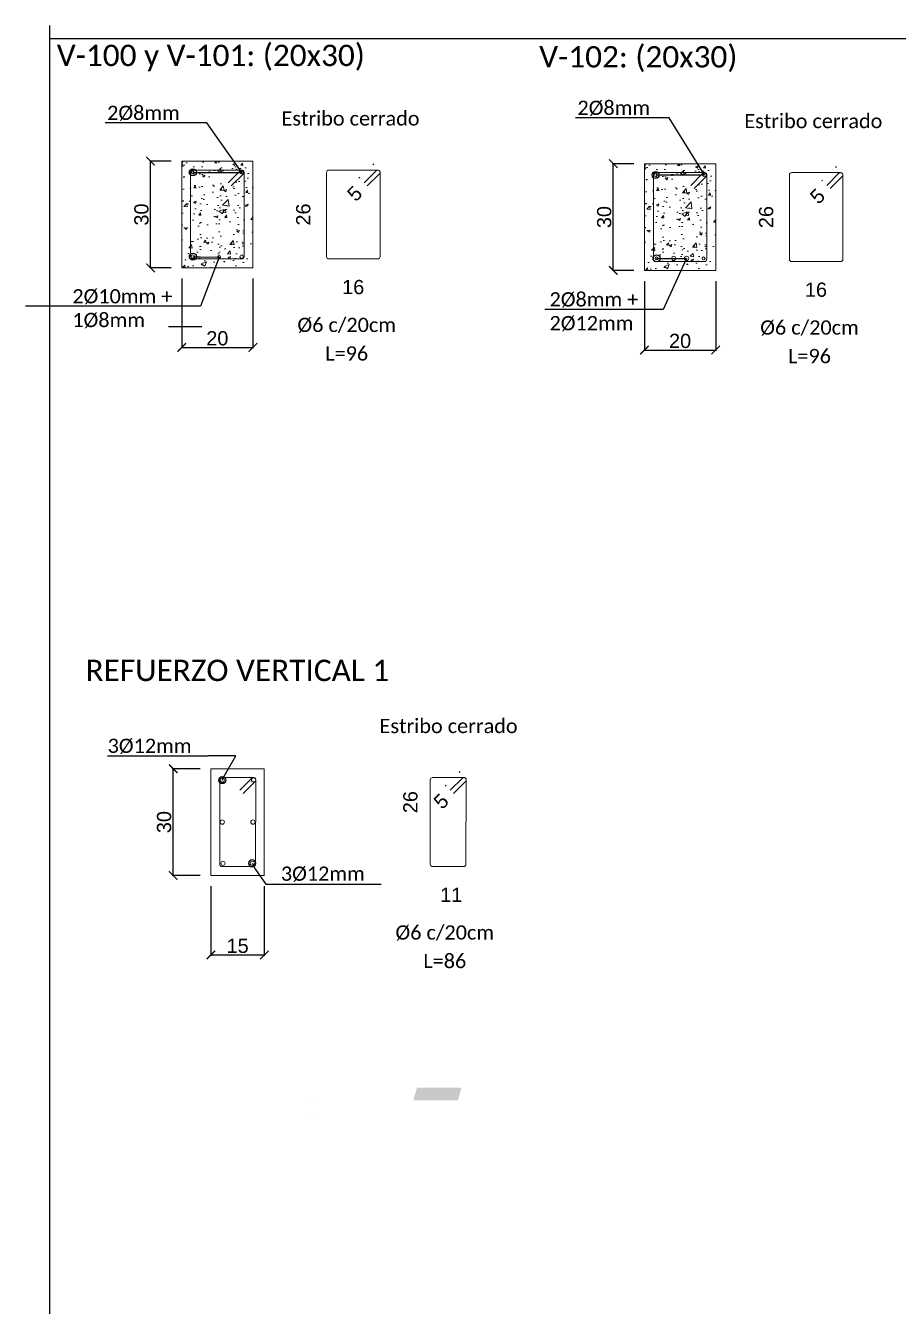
# Model space of a CAD drawing. Header units: millimetres. Extents: x 141 to 456, y -20 to 129.
# Drawn here: x 414.94 to 427.19, y 7.58 to 25.58 of the extents above; entities that cross this region are included whole.
import ezdxf
from ezdxf import colors
from ezdxf.entities.mleader import LeaderData, LeaderLine
from ezdxf.enums import TextEntityAlignment as Align
from ezdxf.math import Vec2, Vec3

# ---------------------------------------------------------------- set-up
doc = ezdxf.new("R2010")
doc.units = ezdxf.units.MM
doc.header["$LTSCALE"] = 0.1
doc.header["$MEASUREMENT"] = 0
doc.header["$PDMODE"] = 3
doc.header["$PDSIZE"] = 0.1
doc.layers.get('DEFPOINTS').update_dxf_attribs({"color": 1})
for name, color, linetype, lineweight in [('ARM_LONGITUDINAL_Ø10', 10, 'Continuous', 9), ('ARM_LONGITUDINAL_Ø12', 10, 'Continuous', 9), ('ARM_TRANSVERSAL_Ø6', 10, 'Continuous', 9), ('CIM_REFEREN', 2, 'Continuous', 0), ('CIM_TXT_ARMADOS', 3, 'Continuous', 0), ('SEC_COTAS_SEC_DIM_VIGA', 1, 'Continuous', 0), ('SEC_REF_TXT_POSICIONES_ARM_ESTRIBOS', 1, 'Continuous', 9), ('SOMBRA', 1, 'Continuous', 0), ('VIG_CARAS', 4, 'Continuous', 9)]:
    doc.layers.add(name, color=color, linetype=linetype, lineweight=lineweight)
doc.layers.add('COTAS-HECTOR', color=2, linetype='Continuous')
doc.styles.add('Arial20', font='arial.ttf', dxfattribs={"height": 0.2})
doc.styles.add('CYPETXT', font='calibri.ttf', dxfattribs={"height": 0.2})
doc.dimstyles.new('COTA-1-100', dxfattribs={"dimtxt": 0.2, "dimasz": 0.12, "dimexe": 0.012, "dimexo": 0.15, "dimgap": 0.025, "dimtad": 1, "dimzin": 0, "dimdsep": 46, "dimtxsty": 'Arial20', "dimblk1": 'ARCHTICK', "dimblk2": 'ARCHTICK', "dimsah": 1, "dimcen": 0.09, "dimclrd": 256, "dimclre": 256, "dimclrt": 256, "dimazin": 0, "dimtfac": 1, "dimtofl": 0, "dimtmove": 2, "dimatfit": 3, "dimldrblk": 'ARCHTICK', "dimfxl": 1, "dimtolj": 1, "dimtzin": 0, "dimarcsym": 0})

# ---------------------------------------------------------------- blocks, each defined once
blk = doc.blocks.new('_ARCHTICK')
at = {"color": 0, "linetype": 'ByBlock', "const_width": 0.15}
blk.add_lwpolyline([(-0.5, -0.5), (0.5, 0.5)], dxfattribs=at)
blk = doc.blocks.new('*D190')
at = {"layer": 'DEFPOINTS', "color": 0, "transparency": 16777216}
for p in [(423.629, 22.136), (424.629, 22.136), (424.629, 21.018)]:
    blk.add_point(p, dxfattribs=at)
at = {"layer": 'SEC_COTAS_SEC_DIM_VIGA', "lineweight": -2, "transparency": 16777216}
for p, q in [((423.629, 21.986), (423.629, 21.006)), ((424.629, 21.986), (424.629, 21.006)), ((423.629, 21.018), (424.629, 21.018))]:
    blk.add_line(p, q, dxfattribs=at)
at = {"layer": 'SEC_COTAS_SEC_DIM_VIGA', "lineweight": -2, "transparency": 16777216, "xscale": 0.12, "yscale": 0.12, "zscale": 0.12, "rotation": 180}
blk.add_blockref('_ARCHTICK', (423.629, 21.018), dxfattribs=at)
at = {"layer": 'SEC_COTAS_SEC_DIM_VIGA', "lineweight": -2, "transparency": 16777216, "xscale": 0.12, "yscale": 0.12, "zscale": 0.12}
blk.add_blockref('_ARCHTICK', (424.629, 21.018), dxfattribs=at)
at = {"layer": 'SEC_COTAS_SEC_DIM_VIGA', "transparency": 16777216, "insert": (424.129, 21.145), "char_height": 0.2, "attachment_point": 5, "style": 'Arial20'}
blk.add_mtext('\\A1;20', dxfattribs=at)
blk = doc.blocks.new('*D191')
at = {"layer": 'DEFPOINTS', "color": 0, "transparency": 16777216}
for p in [(423.191, 23.636), (423.629, 23.636), (423.629, 22.136)]:
    blk.add_point(p, dxfattribs=at)
at = {"layer": 'SEC_COTAS_SEC_DIM_VIGA', "lineweight": -2, "transparency": 16777216}
for p, q in [((423.479, 23.636), (423.179, 23.636)), ((423.191, 22.136), (423.191, 23.636)), ((423.479, 22.136), (423.179, 22.136))]:
    blk.add_line(p, q, dxfattribs=at)
at = {"layer": 'SEC_COTAS_SEC_DIM_VIGA', "lineweight": -2, "transparency": 16777216, "xscale": 0.12, "yscale": 0.12, "zscale": 0.12}
for p, rotation in [((423.191, 23.636), 90), ((423.191, 22.136), 270)]:
    blk.add_blockref('_ARCHTICK', p, dxfattribs=dict(at, rotation=rotation))
at = {"layer": 'SEC_COTAS_SEC_DIM_VIGA', "transparency": 16777216, "insert": (423.064, 22.886), "char_height": 0.2, "attachment_point": 5, "rotation": 90, "style": 'Arial20'}
blk.add_mtext('\\A1;30', dxfattribs=at)
blk = doc.blocks.new('_Origin')
at = {"color": 0, "linetype": 'ByBlock', "lineweight": -2}
blk.add_line((0, 0), (-1, 0), dxfattribs=at)
blk.add_circle((0, 0), 0.5, dxfattribs=at)
blk = doc.blocks.new('*D192')
at = {"layer": 'DEFPOINTS', "color": 0, "transparency": 16777216}
for p in [(425.361, 23.511), (425.743, 23.511), (425.743, 22.261)]:
    blk.add_point(p, dxfattribs=at)
at = {"layer": 'SEC_COTAS_SEC_DIM_VIGA', "transparency": 16777216, "insert": (425.338, 22.886), "char_height": 0.2, "attachment_point": 5, "rotation": 90, "style": 'Arial20'}
blk.add_mtext('\\A1;26', dxfattribs=at)
blk = doc.blocks.new('_None')
blk = doc.blocks.new('*D193')
at = {"layer": 'DEFPOINTS', "color": 0, "transparency": 16777216}
for p in [(425.66, 22.433), (426.415, 22.433), (426.415, 21.738)]:
    blk.add_point(p, dxfattribs=at)
at = {"layer": 'SEC_COTAS_SEC_DIM_VIGA', "transparency": 16777216, "insert": (426.037, 21.865), "char_height": 0.2, "attachment_point": 5, "style": 'Arial20'}
blk.add_mtext('\\A1;16', dxfattribs=at)
blk = doc.blocks.new('*D194')
at = {"layer": 'DEFPOINTS', "color": 0, "transparency": 16777216}
for p in [(426.321, 23.586), (426.43, 23.474), (426.236, 23.286)]:
    blk.add_point(p, dxfattribs=at)
at = {"layer": 'SEC_COTAS_SEC_DIM_VIGA', "lineweight": -2, "transparency": 16777216}
for p, q in [((426.325, 23.582), (426.313, 23.595)), ((426.131, 23.394), (426.119, 23.407))]:
    blk.add_line(p, q, dxfattribs=at)
at = {"layer": 'SEC_COTAS_SEC_DIM_VIGA', "transparency": 16777216, "insert": (426.059, 23.179), "char_height": 0.2, "attachment_point": 5, "rotation": 44.1312, "style": 'Arial20'}
blk.add_mtext('\\A1;5', dxfattribs=at)
blk = doc.blocks.new('*D195')
at = {"layer": 'DEFPOINTS', "color": 0, "transparency": 16777216}
for p in [(417.13, 22.172), (418.13, 22.172), (418.13, 21.055)]:
    blk.add_point(p, dxfattribs=at)
at = {"layer": 'SEC_COTAS_SEC_DIM_VIGA', "lineweight": -2, "transparency": 16777216}
for p, q in [((417.13, 22.022), (417.13, 21.043)), ((418.13, 22.022), (418.13, 21.043)), ((417.13, 21.055), (418.13, 21.055))]:
    blk.add_line(p, q, dxfattribs=at)
at = {"layer": 'SEC_COTAS_SEC_DIM_VIGA', "lineweight": -2, "transparency": 16777216, "xscale": 0.12, "yscale": 0.12, "zscale": 0.12, "rotation": 180}
blk.add_blockref('_ARCHTICK', (417.13, 21.055), dxfattribs=at)
at = {"layer": 'SEC_COTAS_SEC_DIM_VIGA', "lineweight": -2, "transparency": 16777216, "xscale": 0.12, "yscale": 0.12, "zscale": 0.12}
blk.add_blockref('_ARCHTICK', (418.13, 21.055), dxfattribs=at)
at = {"layer": 'SEC_COTAS_SEC_DIM_VIGA', "transparency": 16777216, "insert": (417.63, 21.182), "char_height": 0.2, "attachment_point": 5, "style": 'Arial20'}
blk.add_mtext('\\A1;20', dxfattribs=at)
blk = doc.blocks.new('*D196')
at = {"layer": 'DEFPOINTS', "color": 0, "transparency": 16777216}
for p in [(416.692, 23.672), (417.13, 23.672), (417.13, 22.172)]:
    blk.add_point(p, dxfattribs=at)
at = {"layer": 'SEC_COTAS_SEC_DIM_VIGA', "lineweight": -2, "transparency": 16777216}
for p, q in [((416.98, 23.672), (416.68, 23.672)), ((416.692, 22.172), (416.692, 23.672)), ((416.98, 22.172), (416.68, 22.172))]:
    blk.add_line(p, q, dxfattribs=at)
at = {"layer": 'SEC_COTAS_SEC_DIM_VIGA', "lineweight": -2, "transparency": 16777216, "xscale": 0.12, "yscale": 0.12, "zscale": 0.12}
for p, rotation in [((416.692, 23.672), 90), ((416.692, 22.172), 270)]:
    blk.add_blockref('_ARCHTICK', p, dxfattribs=dict(at, rotation=rotation))
at = {"layer": 'SEC_COTAS_SEC_DIM_VIGA', "transparency": 16777216, "insert": (416.565, 22.922), "char_height": 0.2, "attachment_point": 5, "rotation": 90, "style": 'Arial20'}
blk.add_mtext('\\A1;30', dxfattribs=at)
blk = doc.blocks.new('*D197')
at = {"layer": 'DEFPOINTS', "color": 0, "transparency": 16777216}
for p in [(418.861, 23.547), (419.243, 23.547), (419.243, 22.297)]:
    blk.add_point(p, dxfattribs=at)
at = {"layer": 'SEC_COTAS_SEC_DIM_VIGA', "transparency": 16777216, "insert": (418.838, 22.922), "char_height": 0.2, "attachment_point": 5, "rotation": 90, "style": 'Arial20'}
blk.add_mtext('\\A1;26', dxfattribs=at)
blk = doc.blocks.new('*D198')
at = {"layer": 'DEFPOINTS', "color": 0, "transparency": 16777216}
for p in [(419.16, 22.47), (419.915, 22.47), (419.915, 21.775)]:
    blk.add_point(p, dxfattribs=at)
at = {"layer": 'SEC_COTAS_SEC_DIM_VIGA', "transparency": 16777216, "insert": (419.538, 21.902), "char_height": 0.2, "attachment_point": 5, "style": 'Arial20'}
blk.add_mtext('\\A1;16', dxfattribs=at)
blk = doc.blocks.new('*D199')
at = {"layer": 'DEFPOINTS', "color": 0, "transparency": 16777216}
for p in [(419.821, 23.623), (419.93, 23.511), (419.736, 23.323)]:
    blk.add_point(p, dxfattribs=at)
at = {"layer": 'SEC_COTAS_SEC_DIM_VIGA', "lineweight": -2, "transparency": 16777216}
for p, q in [((419.826, 23.619), (419.813, 23.632)), ((419.632, 23.431), (419.619, 23.444))]:
    blk.add_line(p, q, dxfattribs=at)
at = {"layer": 'SEC_COTAS_SEC_DIM_VIGA', "transparency": 16777216, "insert": (419.559, 23.216), "char_height": 0.2, "attachment_point": 5, "rotation": 44.1312, "style": 'Arial20'}
blk.add_mtext('\\A1;5', dxfattribs=at)
blk = doc.blocks.new('*D260')
at = {"layer": 'DEFPOINTS', "color": 0, "transparency": 16777216}
for p in [(417.01, 15.136), (417.54, 15.136), (417.54, 13.636)]:
    blk.add_point(p, dxfattribs=at)
at = {"layer": 'SEC_COTAS_SEC_DIM_VIGA', "lineweight": -2, "transparency": 16777216}
for p, q in [((417.39, 15.136), (416.998, 15.136)), ((417.01, 13.636), (417.01, 15.136)), ((417.39, 13.636), (416.998, 13.636))]:
    blk.add_line(p, q, dxfattribs=at)
at = {"layer": 'SEC_COTAS_SEC_DIM_VIGA', "lineweight": -2, "transparency": 16777216, "xscale": 0.12, "yscale": 0.12, "zscale": 0.12}
for p, rotation in [((417.01, 15.136), 90), ((417.01, 13.636), 270)]:
    blk.add_blockref('_ARCHTICK', p, dxfattribs=dict(at, rotation=rotation))
at = {"layer": 'SEC_COTAS_SEC_DIM_VIGA', "transparency": 16777216, "insert": (416.883, 14.386), "char_height": 0.2, "attachment_point": 5, "rotation": 90, "style": 'Arial20'}
blk.add_mtext('\\A1;30', dxfattribs=at)
blk = doc.blocks.new('*D261')
at = {"layer": 'DEFPOINTS', "color": 0, "transparency": 16777216}
for p in [(417.54, 13.636), (418.29, 13.636), (418.29, 12.519)]:
    blk.add_point(p, dxfattribs=at)
at = {"layer": 'SEC_COTAS_SEC_DIM_VIGA', "lineweight": -2, "transparency": 16777216}
for p, q in [((417.54, 13.486), (417.54, 12.507)), ((418.29, 13.486), (418.29, 12.507)), ((417.54, 12.519), (418.29, 12.519))]:
    blk.add_line(p, q, dxfattribs=at)
at = {"layer": 'SEC_COTAS_SEC_DIM_VIGA', "lineweight": -2, "transparency": 16777216, "xscale": 0.12, "yscale": 0.12, "zscale": 0.12, "rotation": 180}
blk.add_blockref('_ARCHTICK', (417.54, 12.519), dxfattribs=at)
at = {"layer": 'SEC_COTAS_SEC_DIM_VIGA', "lineweight": -2, "transparency": 16777216, "xscale": 0.12, "yscale": 0.12, "zscale": 0.12}
blk.add_blockref('_ARCHTICK', (418.29, 12.519), dxfattribs=at)
at = {"layer": 'SEC_COTAS_SEC_DIM_VIGA', "transparency": 16777216, "insert": (417.915, 12.646), "char_height": 0.2, "attachment_point": 5, "style": 'Arial20'}
blk.add_mtext('\\A1;15', dxfattribs=at)
blk = doc.blocks.new('*D262')
at = {"layer": 'DEFPOINTS', "color": 0, "transparency": 16777216}
for p in [(420.238, 15.011), (420.62, 15.011), (420.62, 13.761)]:
    blk.add_point(p, dxfattribs=at)
at = {"layer": 'SEC_COTAS_SEC_DIM_VIGA', "transparency": 16777216, "insert": (420.342, 14.666), "char_height": 0.2, "width": 0.28622, "attachment_point": 5, "rotation": 90, "style": 'Arial20'}
blk.add_mtext('\\A1;26', dxfattribs=at)
blk = doc.blocks.new('*D263')
at = {"layer": 'DEFPOINTS', "color": 0, "transparency": 16777216}
for p in [(420.538, 13.934), (421.293, 13.934), (421.293, 13.238)]:
    blk.add_point(p, dxfattribs=at)
at = {"layer": 'SEC_COTAS_SEC_DIM_VIGA', "transparency": 16777216, "insert": (420.915, 13.364), "char_height": 0.2, "attachment_point": 5, "style": 'Arial20'}
blk.add_mtext('\\A1;11', dxfattribs=at)
blk = doc.blocks.new('*D264')
at = {"layer": 'DEFPOINTS', "color": 0, "transparency": 16777216}
for p in [(421.035, 15.085), (421.144, 14.974), (420.95, 14.786)]:
    blk.add_point(p, dxfattribs=at)
at = {"layer": 'SEC_COTAS_SEC_DIM_VIGA', "lineweight": -2, "transparency": 16777216}
for p, q in [((421.039, 15.081), (421.027, 15.094)), ((420.845, 14.893), (420.833, 14.906))]:
    blk.add_line(p, q, dxfattribs=at)
at = {"layer": 'SEC_COTAS_SEC_DIM_VIGA', "transparency": 16777216, "insert": (420.773, 14.678), "char_height": 0.2, "attachment_point": 5, "rotation": 44.1312, "style": 'Arial20'}
blk.add_mtext('\\A1;5', dxfattribs=at)

msp = doc.modelspace()

# ---------------------------------------------------------------- hatches: boundary and pattern name
at = {"layer": 'SOMBRA'}
h = msp.add_hatch(dxfattribs=at)
h.set_pattern_fill('AR-CONC', color=256, scale=0.004)
h.set_pattern_definition([(50, (237.4919, -57.2149), (0.7287387, -0.0637563), [0.0762, -0.8382]), (355, (237.4919, -57.2149), (-0.1409737, 0.7642274), [0.06096, -0.6705623]), (100.45144, (237.55264, -57.2202), (0.587765, 0.700471), [0.06476, -0.712361]), (46.1842, (237.4919, -57.0117), (1.084316, -0.1681693), [0.1143, -1.2573]), (96.63556, (237.5823, -57.0257), (0.9496165, 0.9897045), [0.09714, -1.0685424]), (351.18415, (237.4919, -57.0117), (0.9496165, 0.9897045), [0.09144, -1.005839]), (21, (237.5935, -57.0625), (0.6064576, -0.4090608), [0.0762, -0.8382]), (326, (237.5935, -57.0625), (0.247208, 0.736752), [0.06096, -0.67056]), (71.45144, (237.64405, -57.0966), (0.8536657, 0.327691), [0.06476, -0.7123598]), (37.5, (237.4919, -57.21488), (0.0123544, 0.33822016), [0, -0.662432, 0, -0.68072, 0, -0.6731]), (7.5, (237.4919, -57.21488), (0.26727865, 0.4007223), [0, -0.388112, 0, -0.647192, 0, -0.25654]), (327.5, (237.26534, -57.21488), (0.54236238, -0.02291498), [0, -0.254, 0, -0.79248, 0, -1.05156]), (317.5, (237.16374, -57.2149), (0.5925167, 0.101706), [0, -0.3302, 0, -0.526288, 0, -0.74676])])
h.paths.add_polyline_path([(417.1298, 22.1723), (418.1298, 22.1723), (418.1298, 23.6723), (417.1298, 23.6723)])
h.paths.add_polyline_path([(417.2669, 23.5148, -1), (417.3069, 23.5148, -1)], flags=16)
h.paths.add_polyline_path([(417.9528, 23.5148, -1), (417.9928, 23.5148, -1)], flags=16)
h = msp.add_hatch(dxfattribs=at)
h.set_pattern_fill('AR-CONC', color=256, scale=0.002)
h.set_pattern_definition([(50, (237.4919, -57.21488), (0.36436934, -0.03187817), [0.0381, -0.4191]), (355, (237.4919, -57.21488), (-0.07048684, 0.3821137), [0.03048, -0.3352812]), (100.45144, (237.52228, -57.21753), (0.2938825, 0.3502355), [0.03238, -0.3561805]), (46.1842, (237.4919, -57.11328), (0.5421581, -0.0840847), [0.05715, -0.62865]), (96.63556, (237.5371, -57.1203), (0.4748083, 0.4948522), [0.04857, -0.5342712]), (351.18415, (237.4919, -57.1133), (0.4748083, 0.4948522), [0.04572, -0.5029195]), (21, (237.5427, -57.13868), (0.3032288, -0.2045304), [0.0381, -0.4191]), (326, (237.5427, -57.13868), (0.12360406, 0.3683759), [0.03048, -0.33528]), (71.45144, (237.56798, -57.15572), (0.42683284, 0.16384554), [0.03238, -0.3561799]), (37.5, (237.49191, -57.21488), (0.00617721, 0.16911008), [0, -0.331216, 0, -0.34036, 0, -0.33655]), (7.5, (237.49191, -57.21488), (0.13363933, 0.20036115), [0, -0.194056, 0, -0.323596, 0, -0.12827]), (327.5, (237.37863, -57.21488), (0.27118119, -0.01145749), [0, -0.127, 0, -0.39624, 0, -0.52578]), (317.5, (237.32783, -57.21488), (0.29625836, 0.05085298), [0, -0.1651, 0, -0.263144, 0, -0.37338])])
h.paths.add_polyline_path([(418.1298, 23.6723), (417.1298, 23.6723), (417.1298, 22.1723), (418.1298, 22.1723)])
h.paths.add_polyline_path([(417.2619, 23.5148, -1), (417.3119, 23.5148, -1)], flags=16)
h.paths.add_polyline_path([(417.9478, 23.5148, -1), (417.9978, 23.5148, -1)], flags=16)
h.paths.add_polyline_path([(417.3297, 22.3429, -1), (417.2697, 22.3429, -1)], flags=16)
h.paths.add_polyline_path([(417.99, 22.3429, -1), (417.93, 22.3429, -1)], flags=16)
h = msp.add_hatch(dxfattribs=at)
h.set_pattern_fill('AR-CONC', color=256, scale=0.004)
h.set_pattern_definition([(50, (243.99146, -57.25164), (0.7287387, -0.0637563), [0.0762, -0.8382]), (355, (243.9915, -57.25164), (-0.1409737, 0.7642274), [0.06096, -0.6705623]), (100.45144, (244.0522, -57.25695), (0.587765, 0.700471), [0.06476, -0.712361]), (46.1842, (243.9915, -57.0484), (1.084316, -0.1681693), [0.1143, -1.2573]), (96.63556, (244.0818, -57.0625), (0.9496165, 0.9897045), [0.09714, -1.0685424]), (351.18415, (243.9915, -57.0484), (0.9496165, 0.9897045), [0.09144, -1.005839]), (21, (244.09306, -57.09924), (0.6064576, -0.4090608), [0.0762, -0.8382]), (326, (244.0931, -57.09924), (0.247208, 0.736752), [0.06096, -0.67056]), (71.45144, (244.1436, -57.1333), (0.8536657, 0.327691), [0.06476, -0.7123598]), (37.5, (243.99146, -57.25164), (0.0123544, 0.33822016), [0, -0.662432, 0, -0.68072, 0, -0.6731]), (7.5, (243.99146, -57.25164), (0.26727865, 0.4007223), [0, -0.388112, 0, -0.647192, 0, -0.25654]), (327.5, (243.7649, -57.25164), (0.54236238, -0.02291498), [0, -0.254, 0, -0.79248, 0, -1.05156]), (317.5, (243.6633, -57.25164), (0.5925167, 0.101706), [0, -0.3302, 0, -0.526288, 0, -0.74676])])
h.paths.add_polyline_path([(423.6294, 22.1356), (424.6294, 22.1356), (424.6294, 23.6356), (423.6294, 23.6356)])
h.paths.add_polyline_path([(423.8193, 22.3061, -1), (423.7793, 22.3061, -1)], flags=16)
h.paths.add_polyline_path([(423.7614, 23.478, -1), (423.8114, 23.478, -1)], flags=16)
h.paths.add_polyline_path([(424.4795, 22.3061, -1), (424.4395, 22.3061, -1)], flags=16)
h.paths.add_polyline_path([(424.4474, 23.478, -1), (424.4974, 23.478, -1)], flags=16)
h = msp.add_hatch(dxfattribs=at)
h.set_pattern_fill('AR-CONC', color=256, scale=0.002)
h.set_pattern_definition([(50, (243.99146, -57.25164), (0.36436934, -0.03187817), [0.0381, -0.4191]), (355, (243.99146, -57.25164), (-0.07048684, 0.3821137), [0.03048, -0.3352812]), (100.45144, (244.02183, -57.2543), (0.2938825, 0.3502355), [0.03238, -0.3561805]), (46.1842, (243.99146, -57.15004), (0.5421581, -0.0840847), [0.05715, -0.62865]), (96.63556, (244.03664, -57.15705), (0.4748083, 0.4948522), [0.04857, -0.5342712]), (351.18415, (243.99146, -57.15004), (0.4748083, 0.4948522), [0.04572, -0.5029195]), (21, (244.04226, -57.17544), (0.3032288, -0.2045304), [0.0381, -0.4191]), (326, (244.04226, -57.17544), (0.12360406, 0.3683759), [0.03048, -0.33528]), (71.45144, (244.06753, -57.1925), (0.42683284, 0.16384554), [0.03238, -0.3561799]), (37.5, (243.99146, -57.25164), (0.00617721, 0.16911008), [0, -0.331216, 0, -0.34036, 0, -0.33655]), (7.5, (243.99146, -57.25164), (0.13363933, 0.20036115), [0, -0.194056, 0, -0.323596, 0, -0.12827]), (327.5, (243.87818, -57.25164), (0.27118119, -0.01145749), [0, -0.127, 0, -0.39624, 0, -0.52578]), (317.5, (243.82738, -57.25164), (0.29625836, 0.05085298), [0, -0.1651, 0, -0.263144, 0, -0.37338])])
h.paths.add_polyline_path([(424.6294, 23.6356), (423.6294, 23.6356), (423.6294, 22.1356), (424.6294, 22.1356)])
h.paths.add_polyline_path([(423.7614, 23.478, -1), (423.8114, 23.478, -1)], flags=16)
h.paths.add_polyline_path([(424.4474, 23.478, -1), (424.4974, 23.478, -1)], flags=16)
h.paths.add_polyline_path([(423.8293, 22.3061, -1), (423.7693, 22.3061, -1)], flags=16)
h.paths.add_polyline_path([(424.4895, 22.3061, -1), (424.4295, 22.3061, -1)], flags=16)
h = msp.add_hatch(dxfattribs=at)
h.set_pattern_fill('AR-CONC', color=256, scale=0.0004)
h.set_pattern_definition([(50, (0, 0), (0.00286904073, -0.00025100854), [0.0003, -0.0033]), (355, (0, 0), (-0.000555005334, 0.003008768535), [0.00024, -0.00264]), (100.45144446, (0.000239, -2.1e-05), (0.002314035387, 0.002757759964), [0.000254960768, -0.002804568448]), (46.1842, (0, 0.0008), (0.004268965323, -0.000662077123), [0.00045, -0.00495]), (96.6356355, (0.0003557, 0.000745), (0.003738647783, 0.003896474403), [0.00038244137, -0.00420685504]), (351.184164, (0, 0.0008), (0.00373864778, 0.0038964744), [0.00036, -0.003960000004]), (21, (0.0004, 0.0006), (0.002387628208, -0.001610475563), [0.0003, -0.0033]), (326, (0.0004, 0.0006), (0.000973261328, 0.00290060018), [0.00024, -0.00264]), (71.45144474, (0.000599, 0.0004658), (0.003360889507, 0.001290124611), [0.00025496076, -0.002804568448]), (37.5, (0, 0), (4.86394213e-05, 0.0013315754153), [0, -0.002608, 0, -0.00268, 0, -0.00265]), (7.5, (0, 0), (0.00105227815, 0.0015776468475), [0, -0.001528, 0, -0.002548, 0, -0.00101]), (327.5, (-0.000892, 0), (0.0021352897447, -9.0219487e-05), [0, -0.001, 0, -0.00312, 0, -0.00414]), (317.5, (-0.001292, 0), (0.002332744677, 0.000400419929), [0, -0.0013, 0, -0.002072, 0, -0.00294])])
h.paths.add_polyline_path([(421.0588, 10.6554), (420.4344, 10.6554), (420.3831, 10.4754), (421.0075, 10.4754)])
edge = h.paths.add_edge_path()
edge.add_arc((418.8767, 10.5239), 0.005, 0, 360)
edge = h.paths.add_edge_path()
edge.add_arc((419.0138, 10.5239), 0.005, 0, 360)
edge = h.paths.add_edge_path()
edge.add_arc((418.8792, 10.2895), 0.006, 0, 360)
edge = h.paths.add_edge_path()
edge.add_arc((419.0113, 10.2895), 0.006, 0, 360)

# ---------------------------------------------------------------- linework, layer by layer
for p, q in [((415.2711, 25.5763), (415.2711, -10.4128)), ((415.2711, 25.3971), (455.6387, 25.3971))]:
    msp.add_line(p, q)
at = {"layer": 'ARM_LONGITUDINAL_Ø10'}
for centre, radius in [((417.2869, 23.5148), 0.02), ((417.9728, 23.5148), 0.02), ((423.7864, 23.478), 0.025), ((424.4724, 23.478), 0.025), ((417.2869, 22.3299), 0.025), ((417.9728, 22.3299), 0.025), ((417.6997, 14.9761), 0.03), ((418.1386, 14.9793), 0.03), ((417.6997, 14.3863), 0.03), ((418.1293, 14.3863), 0.03)]:
    msp.add_circle(centre, radius, dxfattribs=at)
at = {"layer": 'ARM_LONGITUDINAL_Ø12'}
for centre, radius in [((417.6558, 22.3242), 0.02), ((423.7993, 22.3061), 0.02), ((424.0387, 22.3061), 0.03), ((424.2201, 22.3061), 0.03), ((424.4595, 22.3061), 0.02), ((417.7095, 13.8068), 0.03), ((418.1199, 13.8068), 0.03)]:
    msp.add_circle(centre, radius, dxfattribs=at)
at = {"layer": 'ARM_TRANSVERSAL_Ø6'}
for p, q in [((417.667, 14.9915), (417.6646, 14.9793)), ((417.6646, 14.9793), (417.6646, 13.7933)), ((417.674, 15.0019), (417.667, 14.9915)), ((417.6844, 15.0088), (417.674, 15.0019)), ((417.6966, 15.0113), (417.6844, 15.0088)), ((418.1324, 15.0113), (417.6966, 15.0113)), ((418.116, 15.0025), (417.9463, 14.8328)), ((417.9915, 14.7875), (418.1612, 14.9572)), ((418.1208, 15.0065), (418.116, 15.0025)), ((418.1264, 15.0094), (418.1208, 15.0065)), ((418.1324, 15.0113), (418.1264, 15.0094)), ((418.1386, 15.0119), (418.1324, 15.0113)), ((418.1449, 15.0113), (418.1386, 15.0119)), ((418.1449, 15.0113), (418.1386, 15.0119)), ((418.1509, 15.0094), (418.1449, 15.0113)), ((418.1509, 15.0094), (418.1449, 15.0113)), ((418.1564, 15.0065), (418.1509, 15.0094)), ((418.1564, 15.0065), (418.1509, 15.0094)), ((418.1612, 15.0025), (418.1564, 15.0065)), ((418.1612, 15.0025), (418.1564, 15.0065)), ((418.1652, 14.9976), (418.1612, 15.0025)), ((418.1652, 14.9976), (418.1612, 15.0025)), ((418.1612, 14.9572), (418.1652, 14.9621)), ((418.1646, 13.7933), (418.1706, 14.9799)), ((418.1682, 14.9921), (418.1652, 14.9976)), ((418.1682, 14.9921), (418.1652, 14.9976)), ((418.1652, 14.9621), (418.1682, 14.9676)), ((418.17, 14.9861), (418.1682, 14.9921)), ((418.17, 14.9861), (418.1682, 14.9921)), ((418.1682, 14.9676), (418.17, 14.9736)), ((418.1706, 14.9799), (418.17, 14.9861)), ((418.17, 14.9736), (418.1706, 14.9799)), ((418.2896, 14.9793), (418.289, 14.9855)), ((420.623, 14.9915), (420.6206, 14.9793)), ((420.6206, 14.9793), (420.6206, 13.7933)), ((420.63, 15.0019), (420.623, 14.9915)), ((420.6403, 15.0088), (420.63, 15.0019)), ((420.6526, 15.0113), (420.6403, 15.0088)), ((421.0884, 15.0113), (420.6526, 15.0113)), ((421.072, 15.0025), (420.9023, 14.8328)), ((420.9475, 14.7875), (421.1172, 14.9572)), ((421.0768, 15.0065), (421.072, 15.0025)), ((421.0823, 15.0094), (421.0768, 15.0065)), ((421.0883, 15.0113), (421.0823, 15.0094)), ((421.0946, 15.0119), (421.0883, 15.0113)), ((421.1008, 15.0113), (421.0946, 15.0119)), ((421.1008, 15.0113), (421.0946, 15.0119)), ((421.1068, 15.0094), (421.1008, 15.0113)), ((421.1068, 15.0094), (421.1008, 15.0113)), ((421.1124, 15.0065), (421.1068, 15.0094)), ((421.1124, 15.0065), (421.1068, 15.0094)), ((421.1172, 15.0025), (421.1124, 15.0065)), ((421.1172, 15.0025), (421.1124, 15.0065)), ((421.1212, 14.9976), (421.1172, 15.0025)), ((421.1212, 14.9976), (421.1172, 15.0025)), ((421.1172, 14.9572), (421.1212, 14.9621)), ((421.1206, 13.7933), (421.1266, 14.9799)), ((421.1242, 14.9921), (421.1212, 14.9976)), ((421.1242, 14.9921), (421.1212, 14.9976)), ((421.1212, 14.9621), (421.1242, 14.9676)), ((421.126, 14.9861), (421.1242, 14.9921)), ((421.126, 14.9861), (421.1242, 14.9921)), ((421.1242, 14.9676), (421.126, 14.9736)), ((421.1266, 14.9799), (421.126, 14.9861)), ((421.126, 14.9736), (421.1266, 14.9799)), ((417.6646, 13.7933), (417.667, 13.781)), ((417.667, 13.781), (417.674, 13.7706)), ((417.674, 13.7706), (417.6844, 13.7637)), ((417.6844, 13.7637), (417.6966, 13.7613)), ((417.6966, 13.7613), (418.1326, 13.7613)), ((418.1326, 13.7613), (418.1449, 13.7637)), ((418.1449, 13.7637), (418.1552, 13.7706)), ((418.1552, 13.7706), (418.1622, 13.781)), ((418.1622, 13.781), (418.1646, 13.7933)), ((420.6206, 13.7933), (420.623, 13.781)), ((420.623, 13.781), (420.63, 13.7706)), ((420.63, 13.7706), (420.6403, 13.7637)), ((420.6403, 13.7637), (420.6526, 13.7613)), ((420.6526, 13.7613), (421.0886, 13.7613)), ((421.0886, 13.7613), (421.1008, 13.7637)), ((421.1008, 13.7637), (421.1112, 13.7706)), ((421.1112, 13.7706), (421.1181, 13.781)), ((421.1181, 13.781), (421.1206, 13.7933))]:
    msp.add_line(p, q, dxfattribs=at)
for points in [[(417.8258, 23.323), (417.9955, 23.4927), (417.9994, 23.4975), (418.0024, 23.5031), (418.0042, 23.5091), (418.0048, 23.5153), (418.0042, 23.5216), (418.0024, 23.5276), (417.9994, 23.5331), (417.9955, 23.538), (417.9906, 23.5419), (417.9851, 23.5449), (417.9791, 23.5467), (417.9728, 23.5473), (417.2868, 23.5473), (417.2746, 23.5449), (417.2642, 23.538), (417.2573, 23.5276), (417.2548, 23.5153), (417.2548, 22.3293), (417.2573, 22.3171), (417.2642, 22.3067), (417.2746, 22.2998), (417.2868, 22.2973), (417.9728, 22.2973), (417.9851, 22.2998), (417.9955, 22.3067), (418.0024, 22.3171), (418.0048, 22.3293), (418.0048, 23.5153), (418.0042, 23.5216), (418.0024, 23.5276), (417.9994, 23.5331), (417.9955, 23.538), (417.9906, 23.5419), (417.9851, 23.5449), (417.9791, 23.5467), (417.9728, 23.5473), (417.9666, 23.5467), (417.9606, 23.5449), (417.9551, 23.5419), (417.9502, 23.538), (417.7805, 23.3682)], [(419.7362, 23.323), (419.9059, 23.4927), (419.9099, 23.4975), (419.9129, 23.5031), (419.9147, 23.5091), (419.9153, 23.5153), (419.9147, 23.5216), (419.9129, 23.5276), (419.9099, 23.5331), (419.9059, 23.538), (419.9011, 23.5419), (419.8955, 23.5449), (419.8895, 23.5467), (419.8833, 23.5473), (419.1973, 23.5473), (419.1851, 23.5449), (419.1747, 23.538), (419.1677, 23.5276), (419.1653, 23.5153), (419.1653, 22.3293), (419.1677, 22.3171), (419.1747, 22.3067), (419.1851, 22.2998), (419.1973, 22.2973), (419.8833, 22.2973), (419.8955, 22.2998), (419.9059, 22.3067), (419.9129, 22.3171), (419.9153, 22.3293), (419.9153, 23.5153), (419.9147, 23.5216), (419.9129, 23.5276), (419.9099, 23.5331), (419.9059, 23.538), (419.9011, 23.5419), (419.8955, 23.5449), (419.8895, 23.5467), (419.8833, 23.5473), (419.8771, 23.5467), (419.8711, 23.5449), (419.8655, 23.5419), (419.8607, 23.538), (419.691, 23.3682)], [(424.3253, 23.2862), (424.495, 23.4559), (424.499, 23.4608), (424.502, 23.4663), (424.5038, 23.4723), (424.5044, 23.4786), (424.5038, 23.4848), (424.502, 23.4908), (424.499, 23.4963), (424.495, 23.5012), (424.4902, 23.5052), (424.4846, 23.5081), (424.4786, 23.5099), (424.4724, 23.5106), (423.7864, 23.5106), (423.7741, 23.5081), (423.7638, 23.5012), (423.7568, 23.4908), (423.7544, 23.4786), (423.7544, 22.2926), (423.7568, 22.2803), (423.7638, 22.2699), (423.7741, 22.263), (423.7864, 22.2606), (424.4724, 22.2606), (424.4846, 22.263), (424.495, 22.2699), (424.502, 22.2803), (424.5044, 22.2926), (424.5044, 23.4786), (424.5038, 23.4848), (424.502, 23.4908), (424.499, 23.4963), (424.495, 23.5012), (424.4902, 23.5052), (424.4846, 23.5081), (424.4786, 23.5099), (424.4724, 23.5106), (424.4661, 23.5099), (424.4601, 23.5081), (424.4546, 23.5052), (424.4498, 23.5012), (424.2801, 23.3315)], [(426.2358, 23.2862), (426.4055, 23.4559), (426.4095, 23.4608), (426.4124, 23.4663), (426.4142, 23.4723), (426.4149, 23.4786), (426.4142, 23.4848), (426.4124, 23.4908), (426.4095, 23.4963), (426.4055, 23.5012), (426.4006, 23.5052), (426.3951, 23.5081), (426.3891, 23.5099), (426.3829, 23.5106), (425.6969, 23.5106), (425.6846, 23.5081), (425.6742, 23.5012), (425.6673, 23.4908), (425.6649, 23.4786), (425.6649, 22.2926), (425.6673, 22.2803), (425.6742, 22.2699), (425.6846, 22.263), (425.6969, 22.2606), (426.3829, 22.2606), (426.3951, 22.263), (426.4055, 22.2699), (426.4124, 22.2803), (426.4149, 22.2926), (426.4149, 23.4786), (426.4142, 23.4848), (426.4124, 23.4908), (426.4095, 23.4963), (426.4055, 23.5012), (426.4006, 23.5052), (426.3951, 23.5081), (426.3891, 23.5099), (426.3829, 23.5106), (426.3766, 23.5099), (426.3706, 23.5081), (426.3651, 23.5052), (426.3602, 23.5012), (426.1905, 23.3315)]]:
    msp.add_lwpolyline(points, dxfattribs=at)
at = {"layer": 'COTAS-HECTOR', "color": 1, "linetype": 'ByBlock', "lineweight": -2}
for p, q in [((417.4121, 21.3421), (416.9436, 21.3421)), ((417.8893, 15.3178), (417.4992, 15.3178))]:
    msp.add_line(p, q, dxfattribs=at)
for points in [[(416.0891, 15.3178), (417.4992, 15.3178)], [(417.7448, 15.0654), (417.8893, 15.3178)], [(418.165, 13.7176), (418.3094, 13.5122)], [(418.3094, 13.5122), (419.9325, 13.5122)]]:
    msp.add_lwpolyline(points, dxfattribs=at)
at = {"layer": 'VIG_CARAS'}
for points in [[(417.1298, 23.6723), (418.1298, 23.6723), (418.1298, 22.1723), (417.1298, 22.1723)], [(423.6294, 23.6356), (424.6294, 23.6356), (424.6294, 22.1356), (423.6294, 22.1356)], [(417.5396, 15.1363), (418.2896, 15.1363), (418.2896, 13.6363), (417.5396, 13.6363)]]:
    msp.add_lwpolyline(points, close=True, dxfattribs=at)

# ---------------------------------------------------------------- block references
at = {"layer": 'COTAS-HECTOR', "color": 1, "lineweight": -2, "yscale": 0.1, "zscale": 0.1}
for p, xscale, rotation in [((417.6997, 14.9761), 0.1, 243.1844366825218), ((418.1199, 13.8068), -0.09999999999999999, 296.8155633174782)]:
    msp.add_blockref('_Origin', p, dxfattribs=dict(at, xscale=xscale, rotation=rotation))

# ---------------------------------------------------------------- texts
at = {"layer": 'CIM_REFEREN', "style": 'CYPETXT'}
for s, p in [('V-100 y V-101: (20x30)', (415.3757, 25.0077)), ('V-102: (20x30)', (422.1501, 24.988)), ('REFUERZO VERTICAL 1', (415.7788, 16.3673))]:
    msp.add_text(s, height=0.3, dxfattribs=at).set_placement(p)
at = {"layer": 'CIM_TXT_ARMADOS', "style": 'CYPETXT'}
for p in [(419.5004, 24.1723), (426, 24.1355), (420.8777, 15.6362)]:
    msp.add_text('Estribo cerrado', height=0.2, dxfattribs=at).set_placement(p, align=Align.CENTER)
at = {"layer": 'COTAS-HECTOR', "char_height": 0.2, "width": 1.471457, "style": 'CYPETXT'}
for insert, attachment_point in [((416.0891, 15.5578), 1), ((418.5224, 13.5463), 7)]:
    msp.add_mtext('3%%C12mm', dxfattribs=dict(at, insert=insert, attachment_point=attachment_point))
at = {"layer": 'SEC_REF_TXT_POSICIONES_ARM_ESTRIBOS', "style": 'CYPETXT'}
for s, p in [('%%C6 c/20cm', (419.4473, 21.3716)), ('%%C6 c/20cm', (425.9468, 21.3348)), ('L=96', (419.4473, 20.9704)), ('L=96', (425.9468, 20.9337)), ('%%C6 c/20cm', (420.8246, 12.8355)), ('L=86', (420.8246, 12.4344))]:
    msp.add_text(s, height=0.2, dxfattribs=at).set_placement(p, align=Align.MIDDLE_CENTER)

# ---------------------------------------------------------------- dimensions: what is measured, and where the dimension line sits
at = {"layer": 'SEC_COTAS_SEC_DIM_VIGA'}
for p1, p2, distance, picture, middle in [((417.1298, 22.1723), (417.1298, 23.6723), 0.438, '*D196', (416.5647, 22.9223)), ((423.6294, 22.1356), (423.6294, 23.6356), 0.438, '*D191', (423.0642, 22.8856)), ((417.1298, 22.1723), (418.1298, 22.1723), -1.1178, '*D195', (417.6298, 21.1817)), ((423.6294, 22.1356), (424.6294, 22.1356), -1.1178, '*D190', (424.1294, 21.1449)), ((417.5396, 13.6363), (417.5396, 15.1363), 0.5297, '*D260', (416.8827, 14.3863)), ((417.5396, 13.6363), (418.2896, 13.6363), -1.1178, '*D261', (417.9146, 12.6456))]:
    dim = msp.add_aligned_dim(p1=p1, p2=p2, distance=distance, dimstyle='COTA-1-100', override={"dimdec": 0, "dimlfac": 20}, dxfattribs=at)
    dim.commit()
    dim.dimension.update_dxf_attribs({"geometry": picture, "text_midpoint": middle})
for base, p1, p2, picture, middle in [((419.8214, 23.6229), (419.7362, 23.323), (419.93, 23.511), '*D199', (419.5594, 23.2157)), ((426.3209, 23.5862), (426.2358, 23.2862), (426.4295, 23.4742), '*D194', (426.059, 23.1789)), ((421.0351, 15.0855), (420.9499, 14.7855), (421.1437, 14.9735), '*D264', (420.7731, 14.6783))]:
    dim = msp.add_linear_dim(base=base, p1=p1, p2=p2, angle=44.13116, dimstyle='COTA-1-100', override={"dimdec": 0, "dimlfac": 20, "dimblk1": 'None', "dimblk2": 'None', "dimsah": 1, "dimsd1": 1, "dimsd2": 1}, dxfattribs=at)
    dim.commit()
    dim.dimension.update_dxf_attribs({"geometry": picture, "text_midpoint": middle, "dimtype": 161})
for base, p1, p2, override, picture, middle in [((418.861, 23.5473), (419.243, 22.2973), (419.243, 23.5473), {"dimdec": 0, "dimlfac": 20, "dimblk1": 'None', "dimblk2": 'None', "dimsah": 1, "dimse1": 1, "dimse2": 1, "dimsd1": 1, "dimsd2": 1}, '*D197', (418.8382, 22.9223)), ((425.3605, 23.5106), (425.7425, 22.2606), (425.7425, 23.5106), {"dimdec": 0, "dimlfac": 20, "dimblk1": 'None', "dimblk2": 'None', "dimsah": 1, "dimse1": 1, "dimse2": 1, "dimsd1": 1, "dimsd2": 1}, '*D192', (425.3377, 22.8856)), ((420.2383, 15.0113), (420.6203, 13.7613), (420.6203, 15.0113), {"dimdec": 0, "dimlfac": 20, "dimblk1": 'None', "dimblk2": 'None', "dimse1": 1, "dimse2": 1, "dimsd1": 1, "dimsd2": 1}, '*D262', (420.3421, 14.666))]:
    dim = msp.add_linear_dim(base=base, p1=p1, p2=p2, angle=90, text='26', dimstyle='COTA-1-100', override=override, dxfattribs=at)
    dim.commit()
    dim.dimension.update_dxf_attribs({"geometry": picture, "text_midpoint": middle, "dimtype": 161})
for base, p1, p2, text, picture, middle in [((419.9153, 21.7745), (419.1603, 22.4698), (419.9153, 22.4698), '16', '*D198', (419.5378, 21.9017)), ((426.4149, 21.7378), (425.6598, 22.433), (426.4149, 22.433), '16', '*D193', (426.0373, 21.8649)), ((421.2926, 13.2385), (420.5376, 13.9337), (421.2926, 13.9337), '11', '*D263', (420.9151, 13.3639))]:
    dim = msp.add_linear_dim(base=base, p1=p1, p2=p2, text=text, dimstyle='COTA-1-100', override={"dimdec": 0, "dimlfac": 20, "dimblk1": 'None', "dimblk2": 'None', "dimsah": 1, "dimse1": 1, "dimse2": 1, "dimsd1": 1, "dimsd2": 1}, dxfattribs=at)
    dim.commit()
    dim.dimension.update_dxf_attribs({"geometry": picture, "text_midpoint": middle})

# ---------------------------------------------------------------- leaders
at = {"layer": 'COTAS-HECTOR'}
ml = msp.add_multileader_mtext('Standard', dxfattribs=at)
ml.set_content('2%%C8mm', color=256, style='CYPETXT')
ml.set_leader_properties(color=1)
ml.set_arrow_properties(name='ORIGIN')
ml.build(insert=Vec2(0, 0))
ml.multileader.update_dxf_attribs({"text_left_attachment_type": 6, "text_right_attachment_type": 6, "dogleg_length": 0.3594, "arrow_head_size": 0.1})
ctx = ml.context
ctx.base_point, ctx.char_height, ctx.arrow_head_size, ctx.landing_gap_size, ctx.plane_origin = Vec3(422.5976, 24.2819), 0.2, 0.1, 0.09, Vec3(426.1856, 25.098)
ctx.left_attachment, ctx.right_attachment = 6, 6
notes = []
notes.append((ctx, [(1, (1, 1, 0), (423.9761, 24.2819), (-1, 0), 0.207, [(0, [(423.7864, 23.478), (424.4724, 23.478)], 0, [])])]))
ctx.mtext.insert, ctx.mtext.flow_direction = Vec3(422.6876, 24.5219), 5
ml = msp.add_multileader_mtext('Standard', dxfattribs=at)
ml.set_content('2%%C8mm', color=256, style='CYPETXT')
ml.set_leader_properties(color=1)
ml.set_arrow_properties(name='ORIGIN')
ml.build(insert=Vec2(0, 0))
ml.multileader.update_dxf_attribs({"text_left_attachment_type": 6, "text_right_attachment_type": 6, "dogleg_length": 0.3594, "arrow_head_size": 0.1})
ctx = ml.context
ctx.base_point, ctx.char_height, ctx.arrow_head_size, ctx.landing_gap_size, ctx.plane_origin = Vec3(415.9923, 24.2109), 0.2, 0.1, 0.09, Vec3(419.6861, 25.1347)
ctx.left_attachment, ctx.right_attachment = 6, 6
notes.append((ctx, [(1, (1, 1, 0), (417.484, 24.2109), (-1, 0), 0.3202, [(0, [(417.2869, 23.5148), (417.9728, 23.5148)], 0, [])])]))
ctx.mtext.insert, ctx.mtext.flow_direction = Vec3(416.0823, 24.4509), 5
ml = msp.add_multileader_mtext('Standard', dxfattribs=at)
ml.set_content('2%%C10mm + 1%%C8mm', color=256, style='CYPETXT')
ml.set_leader_properties(color=1)
ml.set_arrow_properties(name='ORIGIN')
ml.build(insert=Vec2(0, 0))
ml.multileader.update_dxf_attribs({"text_left_attachment_type": 6, "text_right_attachment_type": 6, "dogleg_length": 0.3594, "arrow_head_size": 0.1})
ctx = ml.context
ctx.base_point, ctx.char_height, ctx.arrow_head_size, ctx.landing_gap_size, ctx.plane_origin = Vec3(415.504, 21.6337), 0.2, 0.1, 0.09, Vec3(419.6861, 20.7099)
ctx.left_attachment, ctx.right_attachment = 6, 6
notes.append((ctx, [(1, (1, 1, 0), (417.3956, 21.6337), (-1, 0), 0.3202, [(0, [(417.2869, 22.3299), (417.6558, 22.3242)], 0, [])])]))
ctx.mtext.insert, ctx.mtext.width, ctx.mtext.flow_direction = Vec3(415.594, 21.8737), 2.027468, 5
ml = msp.add_multileader_mtext('Standard', dxfattribs=at)
ml.set_content('2%%C8mm + \\P2%%C12mm', color=256, style='CYPETXT')
ml.set_leader_properties(color=1)
ml.set_arrow_properties(name='ORIGIN')
ml.build(insert=Vec2(0, 0))
ml.multileader.update_dxf_attribs({"text_left_attachment_type": 6, "text_right_attachment_type": 6, "dogleg_length": 0.3594, "arrow_head_size": 0.1})
ctx = ml.context
ctx.base_point, ctx.char_height, ctx.arrow_head_size, ctx.landing_gap_size, ctx.plane_origin = Vec3(422.2056, 21.59), 0.2, 0.1, 0.09, Vec3(426.1985, 23.9261)
ctx.left_attachment, ctx.right_attachment = 6, 6
notes.append((ctx, [(1, (1, 1, 0), (423.8897, 21.59), (-1, 0), 0.2724, [(0, [(423.7993, 22.3061), (424.2201, 22.3061)], 0, [])])]))
ctx.mtext.insert, ctx.mtext.width, ctx.mtext.flow_direction = Vec3(422.2956, 21.83), 1.789032, 5
for ctx, leaders in notes:
    for number, flags, end, landing, length, lines in leaders:
        leader = LeaderData()
        leader.index, (leader.has_last_leader_line, leader.has_dogleg_vector, leader.attachment_direction) = number, flags
        leader.last_leader_point, leader.dogleg_vector, leader.dogleg_length = Vec3(end), Vec3(landing), length
        for number, points, colour, breaks in lines:
            line = LeaderLine()
            line.index, line.vertices, line.color, line.breaks = number, Vec3.list(points), colors.encode_raw_color(colour), breaks
            leader.lines.append(line)
        ctx.leaders.append(leader)

doc.saveas('drawing.dxf')
